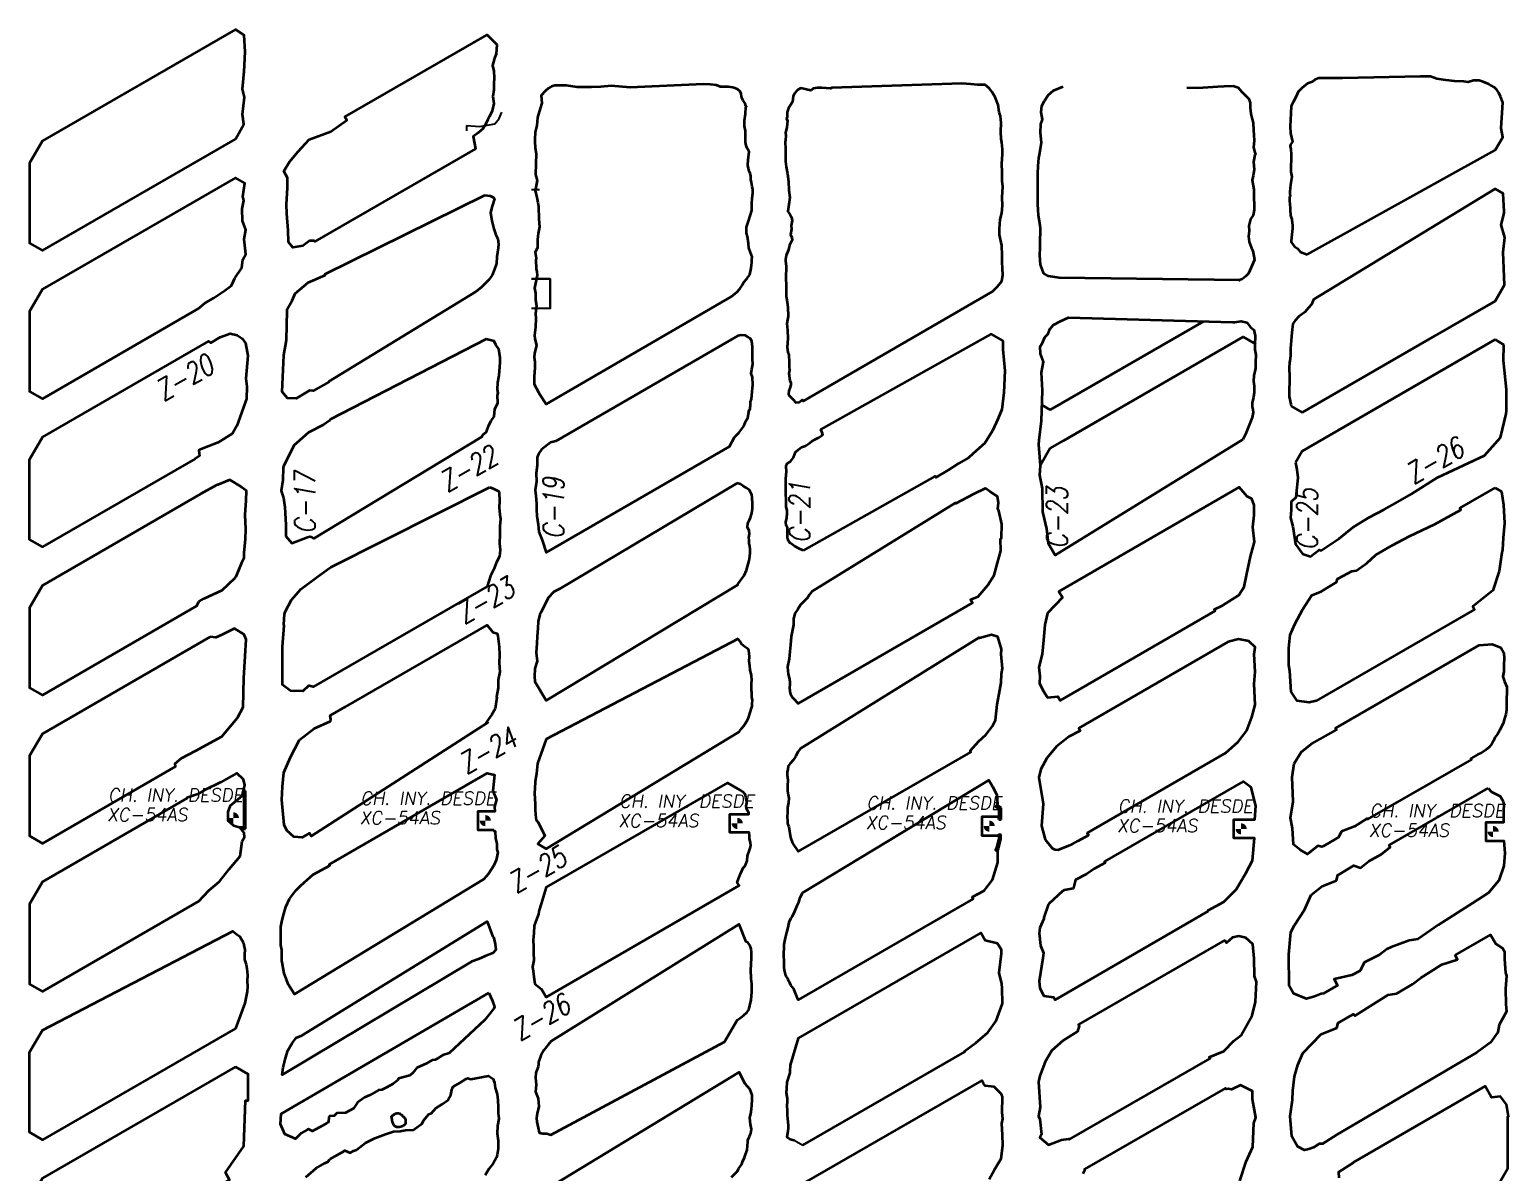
# Model space of a CAD drawing. Header units: millimetres. Extents: x -28 to 1943, y -5245 to 2752.
# Drawn here: x 366.3 to 565.8, y -474.3 to -320.1 of the extents above; entities that cross this region are included whole.
import ezdxf

# ---------------------------------------------------------------- set-up
doc = ezdxf.new("R2010")
doc.units = ezdxf.units.MM
doc.linetypes.add('CONTINUA', pattern=[0])
doc.styles.add('ROMANS', font='romans.shx', dxfattribs={"width": 0.8})

msp = doc.modelspace()

# ---------------------------------------------------------------- hatches: boundary and pattern name
at = {"lineweight": 35}
h = msp.add_hatch(color=256, dxfattribs=at)
h.paths.add_polyline_path([(393.75, -425.74), (393.75, -426.49), (394.5, -426.49, 0.4142136)])
h.paths.add_polyline_path([(393.75, -426.49), (393, -426.49, 0.4142136), (393.75, -427.24)])
h = msp.add_hatch(color=256, dxfattribs=at)
h.paths.add_polyline_path([(427.75, -426.108), (427.75, -426.858), (428.5, -426.858, 0.4142136)])
h.paths.add_polyline_path([(427.75, -426.858), (427, -426.858, 0.4142136), (427.75, -427.608)])
h = msp.add_hatch(color=256, dxfattribs=at)
h.paths.add_polyline_path([(461.75, -426.478), (461.75, -427.228), (462.5, -427.228, 0.4142136)])
h.paths.add_polyline_path([(461.75, -427.228), (461, -427.228, 0.4142136), (461.75, -427.978)])
h = msp.add_hatch(color=256, dxfattribs=at)
h.paths.add_polyline_path([(495.75, -426.848), (495.75, -427.598), (496.5, -427.598, 0.4142136)])
h.paths.add_polyline_path([(495.75, -427.598), (495, -427.598, 0.4142136), (495.75, -428.348)])
h = msp.add_hatch(color=256, dxfattribs=at)
h.paths.add_polyline_path([(529.75, -427.218), (529.75, -427.968), (530.5, -427.968, 0.4142136)])
h.paths.add_polyline_path([(529.75, -427.968), (529, -427.968, 0.4142136), (529.75, -428.718)])
h = msp.add_hatch(color=256, dxfattribs=at)
h.paths.add_polyline_path([(563.75, -427.588), (563.75, -428.338), (564.5, -428.338, 0.4142136)])
h.paths.add_polyline_path([(563.75, -428.338), (563, -428.338, 0.4142136), (563.75, -429.088)])

# ---------------------------------------------------------------- linework, layer by layer
for p, q in [((425.192, -333.04), (425.192, -333.744)), ((435.054, -341.736), (434, -341.736)), ((436.5, -353.743), (434, -353.743)), ((436.5, -357.743), (436.5, -353.743)), ((436.5, -357.743), (434, -357.743))]:
    msp.add_line(p, q)
at = {"color": 3, "linetype": 'CONTINUA', "lineweight": 35}
for p, q in [((564.018, -356.74), (565.284, -354.548)), ((540.558, -370.285), (564.018, -356.74)), ((503.982, -371.402), (524.656, -359.466)), ((531.75, -362.566), (530.018, -361.566)), ((564.018, -361.936), (542.808, -374.182)), ((565.194, -362.615), (564.018, -361.936))]:
    msp.add_line(p, q, dxfattribs=at)
at = {"lineweight": 35}
for p, q in [((565.284, -354.548), (564.018, -356.74)), ((564.018, -356.74), (555.89, -361.433)), ((524.656, -359.466), (503.982, -371.402)), ((530.018, -361.566), (503.982, -376.598)), ((530.018, -361.566), (505.67, -375.624)), ((531.584, -362.47), (530.018, -361.566)), ((537.982, -371.772), (555.89, -361.433)), ((564.018, -361.936), (558.14, -365.33)), ((565.194, -362.615), (564.018, -361.936)), ((558.14, -365.33), (537.982, -376.968)), ((502.886, -370.769), (503.982, -371.402)), ((536.497, -370.915), (537.982, -371.772)), ((503.982, -376.598), (502.664, -378.881)), ((537.982, -376.968), (537.072, -378.545)), ((395.384, -422.849), (395.164, -422.849)), ((395.164, -422.849), (395.164, -427.738)), ((395.384, -427.983), (395.384, -422.849)), ((496.617, -424.981), (496.834, -424.765)), ((496.753, -425.07), (496.97, -424.853)), ((497.367, -425.112), (496.764, -424.719)), ((496.889, -425.159), (497.106, -424.942)), ((497.025, -425.247), (497.242, -425.03)), ((497.05, -426.7), (497.054, -426.341)), ((497.05, -426.7), (497.35, -426.703)), ((497.051, -426.568), (497.355, -426.265)), ((497.054, -426.341), (497.357, -426.038)), ((497.056, -426.114), (497.36, -425.811)), ((497.059, -425.887), (497.362, -425.584)), ((497.061, -425.66), (497.364, -425.357)), ((497.064, -425.433), (497.367, -425.13)), ((497.143, -426.701), (497.352, -426.492)), ((497.35, -426.703), (497.367, -425.112)), ((395.164, -427.738), (394.493, -427.763)), ((394.794, -427.983), (395.384, -427.983)), ((497.029, -429.284), (497.331, -428.982)), ((497.031, -429.058), (497.333, -428.756)), ((497.032, -428.821), (497.033, -428.703)), ((497.032, -428.832), (497.161, -428.704)), ((497.033, -428.703), (497.333, -428.705)), ((497.329, -429.331), (497.333, -428.705)), ((496.609, -430.827), (497.068, -430.368)), ((496.73, -430.482), (497.143, -430.068)), ((496.772, -430.888), (496.979, -430.682)), ((496.805, -430.182), (497.219, -429.768)), ((496.881, -429.882), (497.294, -429.468)), ((496.884, -430.931), (497.008, -430.605)), ((496.957, -429.581), (497.33, -429.208)), ((497.008, -430.605), (497.329, -429.331))]:
    msp.add_line(p, q, dxfattribs=at)
at = {"color": 9}
msp.add_line((469.444, -470.002), (470.61, -470.669), dxfattribs=at)
at = {"lineweight": 35}
for points in [[(394.018, -334.89), (395.184, -332.871), (394.975, -331.538), (395.274, -329.197), (394.994, -328.121), (395.228, -325.735), (395.358, -323.078), (395.208, -320.857), (394.018, -320.086), (367.982, -335.118), (366.25, -338.118), (366.25, -348.922), (367.982, -349.922)], [(538.646, -350.426), (564.018, -336.37), (565.043, -334.595), (564.86, -333.405), (565.084, -329.915), (564.742, -329.138), (564.533, -328.643), (564.268, -328.209), (563.986, -327.94), (563.882, -327.875), (563.484, -327.637), (563.155, -327.435), (562.424, -327.151), (561.856, -326.959), (561.104, -326.946), (560.375, -327.192), (559.783, -327.082), (558.551, -327.036), (557.35, -326.901), (556.16, -326.746), (555.322, -326.435), (554.894, -326.422), (553.967, -326.422), (543.43, -326.633), (542.068, -326.627), (540.238, -326.635), (539.753, -326.813), (539.369, -327.12), (538.688, -327.343), (537.993, -327.934), (537.466, -328.476), (537.164, -329.097), (536.775, -329.864), (536.489, -330.44), (536.452, -331.384), (536.402, -332.252), (536.361, -333.157), (536.4, -334.067), (536.697, -335.25), (536.397, -335.601), (536.373, -335.828), (536.451, -336.239), (536.5, -336.953), (536.489, -337.752), (536.436, -338.401), (536.475, -339.282), (536.597, -339.962), (536.404, -341.02), (536.312, -341.95), (536.336, -342.21), (536.359, -342.556), (536.285, -342.682), (536.286, -343.205), (536.34, -343.646), (536.35, -344.179), (536.382, -344.526), (536.389, -345.078), (536.421, -345.161), (536.49, -345.457), (536.588, -345.687), (536.604, -345.768), (536.691, -346.517), (536.663, -346.539), (536.691, -346.917), (536.617, -347.344), (536.611, -347.753), (536.478, -348.607), (536.502, -348.765), (536.938, -349.358), (537.343, -349.636), (537.699, -350.102)], [(435.017, -369.203), (435.982, -370.662), (460.955, -356.093), (461.676, -355.522), (462.077, -355.058), (462.439, -354.543), (462.626, -354.179), (463.034, -353.707), (463.429, -353.137), (463.626, -352.275), (463.68, -351.871), (463.71, -351.522), (463.723, -351.155), (463.745, -350.762), (463.534, -350.172), (463.311, -349.528), (463.289, -348.945), (463.12, -348.011), (463.011, -347.572), (462.991, -347.319), (463.007, -347.154), (462.991, -346.745), (463.258, -345.925), (463.721, -344.512), (463.72, -344.051), (463.697, -343.583), (463.751, -342.841), (463.831, -342.188), (463.83, -341.668), (463.759, -341.276), (463.671, -340.71), (463.581, -340.334), (463.583, -339.894), (463.509, -339.46), (463.355, -339.2), (463.272, -338.825), (463.197, -338.406), (463.228, -337.638), (463.255, -337.285), (463.331, -336.919), (463.376, -336.61), (463.149, -336.185), (462.95, -335.724), (462.846, -335.264), (462.843, -334.788), (462.846, -334.337), (462.848, -333.752), (462.745, -333.113), (462.713, -332.34), (462.846, -331.473), (462.91, -330.575), (462.991, -330.461), (462.925, -330.378), (462.816, -330.052), (462.53, -329.644), (462.399, -329.403), (462.313, -329.108), (462.275, -328.748), (462.141, -328.45), (461.797, -328.122), (461.166, -327.896), (460.581, -327.807), (459.491, -327.804), (458.945, -327.605), (458.09, -327.519), (457.175, -327.443), (447.316, -327.899), (444.725, -327.658), (443.351, -327.822), (442.08, -327.877), (440.127, -327.873), (438.695, -327.657), (437.897, -327.64), (437.134, -327.624), (436.699, -327.775), (436.278, -327.99), (435.822, -328.421), (435.274, -329.005), (435.378, -330.034), (435.158, -330.76), (434.78, -331.947), (434.686, -333.016), (434.486, -333.911), (434.424, -334.92), (434.427, -335.155), (434.495, -336.092), (434.601, -336.862), (434.578, -338.205), (434.527, -339.648), (434.729, -340.473), (434.473, -341.848), (434.667, -342.519), (434.828, -343.438), (434.923, -343.945), (434.963, -345.678), (435.045, -346.713), (434.898, -347.63), (434.791, -348.421), (434.779, -349.535), (434.487, -350.127), (434.619, -350.93), (434.561, -351.144), (434.601, -352.368), (434.71, -352.774), (434.747, -353.219), (434.399, -355), (434.543, -355.645), (434.536, -356.599), (434.646, -357.351), (434.53, -358.386), (434.549, -359.074), (434.519, -360.266), (434.371, -361.324), (434.416, -361.83), (434.649, -362.66), (434.369, -363.793), (434.366, -364.281), (434.427, -364.928), (434.438, -365.76), (434.363, -366.896), (434.348, -367.945), (434.949, -369.007)], [(493.237, -327.441), (492.042, -327.378), (474.498, -327.939), (474.321, -328.044), (473.163, -327.938), (472.556, -327.968), (471.987, -328.054), (471.673, -328.288), (470.321, -327.996), (469.847, -328.248), (469.465, -328.718), (469.289, -329.088), (469.186, -329.86), (468.892, -330.32), (468.68, -330.683), (468.491, -331.238), (468.495, -331.561), (468.475, -331.885), (468.409, -332.11), (468.529, -332.396), (468.437, -333.252), (468.251, -334.034), (468.296, -334.42), (468.269, -334.979), (468.226, -335.267), (468.261, -336.204), (468.244, -337.88), (468.348, -338.627), (468.528, -339.545), (468.655, -340.57), (468.703, -341.74), (468.839, -342.75), (468.596, -344.642), (468.833, -345), (469.069, -345.417), (469.15, -345.844), (469.026, -346.519), (469.05, -347.032), (468.956, -347.754), (469.106, -348.128), (469.175, -348.466), (468.781, -349.199), (468.647, -349.829), (468.369, -350.586), (468.281, -351.118), (468.271, -351.298), (468.36, -352.081), (468.328, -353.653), (468.346, -354.633), (468.362, -356.037), (468.485, -356.88), (468.589, -357.557), (468.601, -358.779), (468.455, -359.77), (468.532, -360.673), (468.563, -361.785), (468.492, -362.948), (468.584, -363.639), (468.719, -363.989), (468.772, -364.984), (468.768, -365.586), (468.808, -366.043), (468.729, -366.526), (468.736, -366.734), (468.798, -367.207), (468.841, -367.446), (468.995, -367.754), (468.974, -368.051), (468.858, -368.472), (468.696, -368.846), (468.649, -369.295), (468.791, -369.52), (468.882, -369.62), (469.247, -369.966), (469.663, -370.424), (470.101, -370.379), (470.497, -370.066), (470.65, -370.222), (496.176, -355.439), (496.881, -354.781), (497.457, -354.026), (497.608, -353.195), (497.548, -352.352), (497.502, -351.453), (497.507, -350.562), (497.458, -349.246), (497.144, -347.797), (497.152, -346.979), (497.231, -345.736), (497.47, -344.877), (497.546, -343.85), (497.502, -342.75), (497.576, -341.249), (497.5, -340.502), (497.514, -339.331), (497.437, -338.22), (497.541, -336.918), (497.531, -336.225), (497.445, -335.31), (497.358, -334.816), (497.326, -333.874), (497.372, -332.685), (497.257, -331.772), (497.112, -331.219), (496.955, -330.232), (496.553, -329.225), (496.166, -328.526), (495.8, -328.026), (495.206, -327.541), (494.185, -327.531)], [(389.057, -357.754), (389.898, -357.01), (391.094, -356.303), (392.616, -355.296), (393.51, -354.614), (393.964, -353.641), (394.889, -352.234), (395.038, -351.11), (395.424, -350.406), (395.207, -348.353), (395.439, -347.111), (395.004, -345.887), (394.917, -344.288), (395.176, -343.173), (395.038, -342.62), (395.291, -340.821), (394.018, -340.086), (367.982, -355.118), (366.25, -358.118), (366.25, -368.922), (367.982, -369.922)], [(427.697, -342.448), (428.428, -342.515), (428.847, -342.737), (428.969, -342.949), (428.657, -343.923), (428.456, -344.756), (428.653, -345.89), (428.899, -346.964), (429.188, -347.788), (429.448, -348.317), (429.525, -348.986), (429.504, -349.583), (429.293, -350.761), (429.248, -351.675), (429.008, -352.426), (428.657, -353.251), (428.248, -353.847), (427.233, -354.876), (426.514, -355.449), (406.651, -367.596), (406.671, -367.632), (404.502, -368.859), (404.069, -368.814), (404.043, -368.797), (402.228, -369.872), (401.073, -369.838), (400.345, -368.998), (400.545, -364.018), (400.904, -362.004), (401.01, -357.992), (401.026, -357.818), (401.691, -356.644), (402.111, -355.719), (403.854, -354.213), (406.161, -353.247), (406.087, -353.118)], [(388.615, -378.009), (367.982, -389.922), (366.25, -388.922), (366.25, -378.118), (367.982, -375.118), (390.442, -362.15), (390.731, -362.353), (391.984, -361.619), (393.328, -361.124), (394.251, -361.338), (394.959, -361.792), (395.382, -362.411), (395.598, -363.621), (395.724, -364.077), (395.434, -367.175), (395.582, -368.245), (395.517, -369.905), (394.211, -373.578), (393.654, -374.598), (391.703, -375.806), (389.174, -376.829), (389.1, -376.901), (389.171, -377.622)], [(470.64, -390.387), (470.64, -390.387), (470.041, -390.113), (469.489, -389.789), (468.941, -389.417), (468.853, -389.35), (468.63, -389.017), (468.526, -388.639), (468.535, -387.817), (468.538, -387.357), (468.368, -387.01), (468.328, -386.586), (468.419, -385.98), (468.505, -385.42), (468.466, -385.011), (468.368, -384.481), (468.344, -383.608), (468.288, -382.704), (468.307, -381.519), (468.313, -380.744), (468.417, -379.727), (468.335, -379.102), (468.358, -379.029), (468.507, -378.659), (468.942, -378.395), (469.34, -377.823), (469.619, -377.104), (470.026, -376.757), (470.438, -376.463), (470.946, -376.255), (471.352, -375.987), (471.751, -375.678), (472.311, -375.38), (472.772, -375.149), (473.157, -374.869), (473.305, -374.752), (473.236, -374.626), (473.024, -374.085), (496.018, -361.196), (497.602, -362.111), (497.567, -363.276), (497.86, -366.154), (497.728, -369.083), (497.441, -371.359), (496.893, -372.676), (496.211, -374.238), (495.147, -375.923), (493.592, -377.283), (492.949, -377.872), (491.594, -378.674), (490.2, -379.535), (488.543, -380.555), (488.44, -380.375)], [(427.849, -361.892), (406.799, -372.699), (406.676, -372.876), (405.929, -373.435), (403.895, -374.45), (401.922, -376.211), (400.51, -379.06), (400.45, -379.195), (400.43, -380.913), (400.22, -382.348), (400.504, -383.286), (400.68, -384.567), (400.834, -386.924), (400.827, -388.451), (401.631, -389.424), (403.738, -388.59), (404.089, -388.517), (404.216, -388.536), (404.594, -388.793), (427.273, -375.047), (427.435, -374.789), (427.915, -374.397), (428.231, -373.484), (428.555, -372.906), (428.959, -372.324), (429.03, -371.323), (429.449, -370.454), (429.398, -369.443), (429.47, -369.149), (429.399, -368.673), (429.421, -367.722), (429.619, -366.777), (429.769, -365.025), (429.764, -364.392), (429.596, -363.201), (429.159, -362.644), (428.955, -362.12)], [(435.431, -389.018), (435.982, -390.662), (460.691, -376.366), (461.362, -375.102), (461.966, -374.527), (462.618, -373.593), (462.893, -372.946), (463.175, -372.475), (463.348, -371.454), (463.479, -371.309), (463.508, -371.086), (463.552, -370.838), (463.541, -370.351), (463.657, -369.954), (463.738, -369.497), (463.802, -368.493), (463.849, -368.09), (463.854, -367.701), (463.816, -367.334), (463.81, -367.007), (463.639, -366.503), (463.736, -365.903), (463.87, -365.247), (463.79, -364.56), (463.824, -363.726), (463.801, -362.847), (463.723, -362.183), (463.531, -361.801), (463.221, -361.597), (462.863, -361.366), (462.296, -361.351), (461.842, -361.423), (437.26, -375.632), (437.26, -375.632), (436.561, -375.825), (435.717, -376.431), (435.334, -376.786), (434.946, -377.366), (434.741, -377.86), (434.726, -378.933), (434.629, -379.974), (434.649, -381.105), (434.5, -382.271), (434.564, -383.029), (434.659, -384.04), (434.678, -384.918), (434.699, -385.717), (434.882, -386.87), (434.968, -387.862)], [(389.074, -397.28), (389.802, -396.891), (392.224, -395.765), (393.959, -394.118), (394.116, -393.895), (394.939, -391.914), (395.195, -391.383), (395.215, -390.667), (395.392, -388.904), (395.454, -387.46), (395.333, -385.588), (395.485, -383.646), (395.533, -382.347), (394.902, -381.872), (394.738, -381.746), (393.281, -380.873), (391.66, -381.546), (391.626, -381.554), (391.496, -381.565), (389.344, -382.757), (367.982, -395.118), (366.25, -398.118), (366.25, -408.922), (367.982, -409.922), (388.83, -397.885)], [(428.362, -381.848), (428.909, -382.077), (429.538, -382.4), (429.614, -382.543), (429.673, -383.759), (429.63, -384.575), (429.719, -385.523), (429.816, -386.119), (429.717, -387.132), (429.725, -388.185), (429.659, -389.433), (429.743, -390.309), (429.645, -391.194), (429.278, -391.953), (428.901, -392.893), (428.442, -393.812), (428.018, -395.26), (404.506, -408.802), (403.968, -408.661), (403.871, -408.659), (403.121, -409.361), (401.455, -409.349), (400.368, -408.521), (400.373, -406.527), (400.381, -403.391), (400.597, -400.53), (400.564, -400.366), (400.663, -398.981), (400.734, -398.667), (401.59, -397.065), (402.86, -395.622), (405.158, -393.886), (406.75, -392.754), (406.914, -392.661)], [(461.736, -381.329), (437.713, -395.615), (437.713, -395.615), (436.993, -395.995), (436.223, -396.793), (435.278, -398.726), (435.113, -399.053), (434.904, -399.962), (434.837, -400.887), (434.77, -401.995), (434.694, -402.897), (434.614, -404.194), (434.75, -405.313), (434.452, -406.32), (434.395, -407.421), (434.414, -408.076), (435.982, -410.662), (461.816, -395.046), (461.845, -394.923), (462.191, -394.463), (462.669, -393.764), (462.988, -393.039), (463.343, -391.733), (463.464, -391.187), (463.474, -390.696), (463.486, -390.231), (463.434, -389.83), (463.37, -389.432), (463.335, -388.999), (463.292, -388.635), (463.403, -388.13), (463.335, -387.739), (463.144, -387.228), (463.174, -386.688), (463.386, -386.237), (463.518, -385.949), (463.718, -385.368), (463.789, -384.732), (463.821, -384.101), (463.761, -383.25), (463.717, -382.902), (463.404, -382.269), (462.951, -381.938), (462.484, -381.655), (462.181, -381.441)], [(469.39, -410.396), (469.982, -411.032), (493.48, -397.465), (493.229, -397.03), (494.247, -396.584), (495.581, -395.055), (496.425, -393.707), (496.859, -392.081), (497.322, -390.429), (497.28, -388.815), (497.42, -388.711), (497.439, -386.853), (497.067, -385.038), (496.934, -384.778), (496.993, -383.946), (496.852, -383.105), (495.818, -382.434), (495.331, -382.085), (495.191, -382.025), (493.635, -382.787), (491.23, -384.032), (491.199, -383.978), (471.814, -395.939), (471.518, -396.325), (471.221, -396.764), (470.651, -397.37), (470.289, -397.721), (469.93, -398.31), (469.536, -398.897), (469.389, -399.485), (469.34, -399.584), (469.324, -400.418), (469.018, -401.986), (468.937, -403.145), (468.857, -404.039), (468.758, -405.009), (468.538, -406.087), (468.588, -406.615), (468.626, -407.049), (468.692, -407.465), (468.789, -407.779), (468.807, -407.895), (468.828, -408.099), (468.833, -408.406), (468.788, -408.977), (468.868, -409.641), (469.041, -410.005), (469.243, -410.272)], [(530.583, -383.085), (529.493, -381.869), (505.166, -395.915), (505.643, -396.741), (503.635, -398.837), (503.24, -400.43), (503.089, -402.499), (502.881, -404.406), (502.464, -406.156), (502.604, -407.351), (502.525, -408.362), (503.076, -409.4), (503.605, -410.23), (505.024, -410.109), (505.323, -410.628), (526.224, -398.56), (526.117, -398.374), (527.223, -397.826), (529.454, -396.431), (530.144, -395.311), (530.527, -393.527), (530.996, -391.2), (531.553, -389.212), (531.344, -387.257), (531.503, -385.616), (531.508, -384.292), (531.199, -383.401)], [(564.018, -381.936), (564.894, -382.442), (565.14, -384.244), (565.266, -386.724), (565.097, -388.682), (565.005, -390.304), (564.927, -390.672), (564.55, -393.195), (563.727, -395.803), (561.02, -397.964), (561.239, -398.344), (539.893, -410.666), (538.928, -410.893), (537.3, -410.68), (536.512, -409.468), (536.335, -406.631), (536.19, -405.853), (536.173, -403.598), (536.356, -401.772), (536.975, -400.318), (538.07, -398.293), (539.27, -396.418), (540.552, -395.916), (542.599, -394.688), (542.751, -394.232), (542.927, -394.152), (544.668, -393.173), (545.299, -393.104), (546.709, -392.116), (547.944, -390.984), (550.183, -389.695), (552.475, -388.442), (555.873, -386.822), (559.414, -384.919), (559.274, -384.676)], [(390.614, -402.051), (367.982, -415.118), (366.25, -418.118), (366.25, -428.922), (367.982, -429.922), (385.95, -419.548), (385.881, -419.16), (386.765, -418.404), (388.625, -417.451), (392.214, -415.479), (394.3, -412.969), (395.056, -411.519), (395.145, -407.639), (395.358, -404.678), (395.474, -402.408), (395.275, -401.878), (395.217, -401.722), (393.926, -400.919), (392.094, -401.813), (391.393, -402.152)], [(428.779, -401.423), (429.344, -401.615), (429.425, -401.953), (429.613, -403.38), (429.645, -404.467), (429.615, -405.535), (429.719, -406.782), (429.491, -407.86), (429.491, -408.914), (429.246, -410.138), (429.302, -410.245), (429.071, -411.757), (428.611, -412.549), (428.193, -413.178), (427.876, -413.627), (428.113, -413.627), (428.113, -413.627), (404.267, -428.972), (404.031, -428.562), (403.039, -429.124), (401.927, -429.053), (400.959, -428.192), (400.614, -427.401), (400.307, -424.045), (400.36, -422.243), (400.565, -420.351), (401.446, -418.306), (402.696, -415.944), (404.635, -414.442), (406.874, -413.448), (406.887, -413.144), (406.801, -412.666), (408.86, -411.481), (408.875, -411.508), (428.018, -400.456)], [(461.858, -402.303), (435.982, -415.858), (434.788, -419.161), (434.788, -419.161), (434.637, -420.499), (434.498, -421.613), (434.434, -422.506), (434.409, -423.132), (434.414, -423.913), (434.462, -424.61), (434.48, -425.369), (434.527, -426.083), (434.63, -426.796), (434.827, -427.036), (435.325, -427.954), (435.766, -428.896), (434.835, -429.993), (435.982, -430.662), (462.027, -414.877), (462.315, -414.399), (462.62, -414.079), (462.877, -413.715), (463.079, -413.333), (463.247, -412.979), (463.473, -412.252), (463.715, -411.538), (463.74, -411.39), (463.772, -411.067), (463.785, -410.599), (463.735, -410.206), (463.739, -409.529), (463.664, -409.295), (463.651, -408.844), (463.667, -408.309), (463.698, -407.884), (463.658, -407.265), (463.495, -406.522), (463.442, -405.947), (463.374, -405.347), (463.397, -404.731), (463.35, -404.244), (463.301, -403.894), (463.183, -403.656), (462.753, -403.377), (462.336, -403.036), (462.084, -402.617)], [(469.223, -429.883), (469.982, -431.032), (493.259, -417.593), (493.17, -417.439), (494.354, -416.136), (495.283, -415.287), (496.176, -414.084), (496.594, -413.276), (496.837, -411.181), (497.109, -409.721), (497.365, -408.244), (497.411, -407.029), (497.543, -406.308), (497.386, -404.4), (497.429, -403.703), (496.933, -402.05), (496.051, -401.761), (494.454, -402.206), (494.408, -402.126), (470.301, -417.133), (469.943, -417.584), (469.634, -418.134), (469.28, -418.707), (468.884, -419.137), (468.642, -419.519), (468.553, -419.894), (468.503, -420.317), (468.474, -420.697), (468.556, -421.358), (468.549, -422.172), (468.544, -422.815), (468.617, -423.351), (468.706, -423.804), (468.668, -424.43), (468.534, -425.101), (468.542, -425.713), (468.48, -426.354), (468.512, -426.883), (468.551, -427.241), (468.711, -427.689), (468.939, -429.121)], [(527.675, -417.723), (529.345, -416.208), (530.539, -414.688), (531.197, -412.897), (531.627, -411.205), (531.516, -408.388), (531.645, -406.751), (531.487, -404.383), (531.636, -403.463), (530.79, -402.633), (529.398, -402.351), (527.997, -402.733), (507.826, -414.379), (508.038, -414.746), (506.521, -415.494), (504.833, -416.851), (503.539, -418.413), (502.735, -419.918), (502.467, -421.029), (503.049, -424.547), (503, -425.234), (502.806, -427.564), (503.307, -429.404), (504.259, -430.566), (504.619, -430.732), (505.044, -430.807), (506.482, -430.233), (506.944, -430.049), (507.738, -429.591), (509.169, -428.802), (508.998, -428.506)], [(561.688, -417.93), (560.75, -418.48), (560.814, -418.59), (546.81, -426.675), (546.735, -426.546), (545.067, -427.669), (543.312, -428.341), (542.823, -429.195), (542.633, -429.264), (540.853, -430.287), (540.659, -430.387), (540.112, -430.26), (538.686, -431.379), (537.694, -430.805), (536.832, -430.068), (536.69, -427.887), (536.411, -426.486), (536.786, -424.267), (536.651, -420.969), (536.895, -419.125), (537.829, -417.622), (539.236, -416.481), (542.605, -414.586), (542.481, -414.371), (561.876, -403.173), (563.633, -403.024), (564.194, -403.252), (564.804, -403.502), (565.208, -404.199), (565.258, -404.985), (565.194, -405.802), (565.179, -406.711), (565.065, -407.397), (565.271, -408.077), (565.584, -408.804), (565.618, -409.051), (565.552, -410.912), (565.561, -411.894), (565.487, -412.552), (565.275, -413.072), (565.116, -413.739), (564.852, -414.235), (564.647, -414.664), (564.338, -415.196), (563.986, -415.62), (563.806, -416.085), (563.581, -416.502), (563.241, -416.923), (562.734, -417.337), (562.138, -417.752)], [(428.897, -428.108), (428.896, -428.235), (429.081, -428.298), (429.144, -429.279), (429.288, -429.936), (429.313, -430.74), (429.446, -431.168), (429.446, -431.168), (429.211, -432.211), (428.892, -432.907), (428.165, -434.036), (427.547, -434.742), (401.982, -450.292), (401.126, -448.932), (400.879, -448.146), (400.603, -447.5), (400.49, -446.738), (400.315, -445.968), (400.294, -445.843), (400.283, -445.289), (400.3, -444.74), (400.301, -444.281), (400.136, -443.66), (400.136, -443.6), (400.174, -442.807), (400.167, -442.616), (400.159, -441.184), (400.318, -440.295), (400.569, -439.455), (400.838, -438.507), (401.339, -437.432), (401.717, -436.874), (402.21, -436.237), (402.752, -435.681), (403.302, -435.211), (404.517, -434.125), (406.783, -432.906), (406.7, -432.764), (428.018, -420.456), (429.007, -420.675), (428.872, -421.98), (428.746, -422.841), (429.255, -424.013), (428.97, -424.981), (429.052, -425.608), (426.75, -425.608), (426.75, -428.108)], [(435.305, -438.082), (435.002, -438.952), (434.952, -439.134), (434.924, -439.459), (434.563, -440.428), (434.341, -441.07), (434.285, -442.023), (434.212, -442.944), (434.24, -443.903), (434.258, -444.745), (434.293, -445.685), (434.136, -446.566), (434.198, -447.165), (434.316, -447.943), (434.43, -448.872), (434.659, -449.085), (435.346, -449.601), (435.982, -450.662), (462.018, -435.63), (461.716, -435.198), (461.925, -434.71), (462.185, -434.035), (462.54, -433.23), (462.829, -432.937), (463.084, -432.289), (463.133, -431.585), (463.385, -430.827), (463.51, -430.579), (463.561, -430.201), (463.539, -429.862), (463.419, -429.265), (463.407, -429.087), (463.394, -428.833), (463.355, -428.478), (460.75, -428.478), (460.75, -425.978), (463.311, -425.978), (463.314, -425.782), (463.039, -425.375), (462.962, -424.907), (463.034, -424.515), (463.054, -424.216), (462.956, -423.928), (462.912, -423.714), (462.868, -423.417), (462.742, -423.213), (462.528, -422.99), (462.151, -422.724), (460.446, -421.734), (435.982, -435.858)], [(469.361, -449.465), (469.221, -449.371), (468.991, -449.064), (468.826, -448.742), (468.707, -448.528), (468.61, -448.303), (468.51, -448.112), (468.392, -447.927), (468.293, -447.738), (468.198, -447.41), (468.126, -447.039), (468.073, -446.612), (468.068, -446.148), (468.062, -445.689), (468.056, -445.261), (468.045, -444.665), (468.077, -444.168), (468.102, -443.593), (468.26, -442.679), (468.457, -441.937), (468.612, -441.288), (468.733, -440.597), (468.763, -440.534), (469.004, -440.038), (469.216, -439.763), (469.514, -439.07), (469.822, -438.331), (470.042, -437.879), (470.252, -437.224), (470.503, -436.739), (470.547, -436.598), (495.693, -421.384), (496.198, -422.259), (496.789, -423.376), (496.87, -424.646), (496.764, -424.719), (496.6, -424.97), (497.065, -425.273), (497.054, -426.341), (494.75, -426.348), (494.75, -428.848), (497.032, -428.848), (497.029, -429.293), (496.721, -430.515), (496.604, -430.824), (496.884, -430.931), (496.872, -432.491), (496.134, -434.852), (495, -436.388), (493.443, -437.185), (493.574, -437.411), (469.982, -451.032)], [(525.303, -439.092), (525.239, -438.98), (527.434, -437.807), (529.063, -436.158), (530.387, -433.951), (531.284, -432.258), (531.556, -429.201), (528.75, -429.218), (528.75, -426.718), (531.593, -426.706), (531.739, -424.846), (531.097, -422.375), (530.018, -421.566), (511.3, -432.373), (511.394, -432.537), (509.926, -433.341), (508.877, -434.09), (507.407, -434.834), (507.173, -435.752), (507.141, -435.996), (505.86, -436.26), (505.639, -436.368), (503.817, -438.095), (503.728, -438.23), (503.102, -439.949), (503.104, -440.088), (502.572, -441.318), (502.489, -442.047), (502.657, -443.72), (503.097, -444.721), (502.99, -445.421), (502.489, -448.525), (502.582, -449.457), (503.144, -450.518), (504.428, -450.663), (504.636, -451.024)], [(563.097, -422.468), (563.551, -422.99), (564.715, -423.551), (565.096, -424.241), (565.213, -424.842), (565.154, -425.34), (565.174, -427.088), (562.75, -427.088), (562.75, -429.588), (565.18, -429.588), (565.328, -431.249), (565.187, -432.977), (564.537, -434.917), (563.147, -436.585), (560.976, -437.993), (556.385, -440.9), (553.593, -442.866), (552.434, -443.047), (549.98, -443.933), (549.415, -444.204), (548.414, -444.958), (546.332, -445.996), (545.797, -447.115), (544.685, -447.708), (542.281, -448.241), (542.771, -449.101), (542.567, -449.217), (540.845, -450.207), (540.538, -450.234), (539.641, -450.59), (538.559, -450.902), (536.831, -450.194), (536.227, -449.167), (536.192, -444.918), (536.436, -441.93), (536.964, -440.954), (538.282, -438.91), (539.204, -436.883), (540.684, -435.694), (542.637, -434.949), (542.804, -434.178), (543.002, -434.069), (544.719, -433.057), (544.935, -432.914), (545.84, -433.245), (546.96, -432.333), (548.696, -431.393), (549.875, -430.433), (549.732, -430.185)], [(428.782, -442.533), (428.899, -442.685), (429.078, -443.549), (429.168, -444.303), (428.762, -444.729), (427.827, -445.088), (426.83, -445.557), (425.954, -445.878), (400.316, -461.181), (400.482, -460.194), (400.777, -458.935), (401.122, -457.889), (401.684, -456.882), (402.221, -456.156), (402.98, -455.874), (428.018, -440.456)], [(436.619, -456.624), (436.196, -457.146), (435.667, -457.815), (435.235, -458.559), (434.947, -459.465), (434.937, -459.751), (434.882, -460.087), (434.614, -460.761), (434.585, -460.926), (434.53, -461.562), (434.601, -462.481), (434.536, -463.468), (434.887, -464.356), (434.956, -465.453), (434.735, -466.369), (434.644, -467.019), (434.697, -467.491), (434.885, -468.34), (435.011, -468.968), (435.079, -468.995), (435.53, -469.097), (436.065, -469.102), (436.603, -469.256), (460.024, -456.699), (461.749, -453.795), (462.236, -453.411), (462.629, -453.109), (463.044, -452.73), (463.324, -452.376), (463.615, -451.02), (463.695, -450.008), (463.726, -449.227), (463.726, -449.227), (463.733, -448.898), (463.647, -448.148), (463.617, -447.755), (463.581, -447.342), (463.569, -446.842), (463.632, -446.436), (463.623, -446.007), (463.662, -445.585), (463.693, -445.113), (463.693, -444.601), (463.62, -444.159), (463.583, -444.023), (463.465, -443.678), (463.163, -443.302), (462.954, -443.232), (462.018, -440.826)], [(367.982, -455.118), (393.685, -441.775), (394.134, -442.149), (394.621, -442.505), (395.107, -443.358), (395.153, -443.668), (395.298, -444.302), (395.259, -444.878), (395.255, -445.595), (395.46, -446.252), (395.561, -446.798), (395.636, -447.706), (395.603, -448.478), (395.656, -449.265), (395.617, -449.925), (395.411, -450.836), (395.291, -451.49), (394.018, -454.89), (367.982, -469.922), (366.25, -468.922), (366.25, -458.118), (367.982, -455.118)], [(527.558, -442.987), (507.822, -454.381), (507.912, -454.538), (507.665, -455.307), (505.735, -456.517), (504.188, -457.892), (503.282, -459.412), (502.591, -461.307), (502.407, -462.132), (502.615, -465.54), (502.408, -466.732), (502.572, -467.158), (502.792, -469.213), (502.579, -469.602), (503.731, -470.632), (505.505, -469.923), (506.484, -469.786), (506.558, -469.915), (525.55, -458.95), (525.446, -458.769), (527.408, -457.962), (528.765, -456.586), (529.734, -455.797), (531.215, -453.142), (531.7, -451.327), (531.81, -448.603), (531.569, -447.863), (531.485, -445.462), (531.332, -443.535), (530.392, -442.678), (529.452, -442.433), (528.595, -442.639), (527.779, -443.37)], [(428.209, -450.113), (428.68, -451.065), (428.973, -451.971), (428.897, -452.212), (428.247, -453.064), (427.692, -453.746), (422.887, -458.222), (422.002, -458.512), (421.149, -459.032), (420.972, -459.143), (420.565, -459.182), (419.798, -459.649), (418.493, -460.241), (417.962, -460.876), (417.554, -461.24), (416.033, -461.67), (415.885, -461.94), (415.324, -462.394), (414.414, -462.885), (413.795, -463.168), (413.348, -463.245), (412.172, -463.891), (411.436, -464.218), (410.496, -464.909), (409.953, -465.693), (408.887, -466.316), (407.696, -466.323), (407.357, -466.688), (406.741, -466.733), (406.613, -466.889), (406.57, -467.533), (406.497, -467.597), (406.351, -467.68), (405.502, -468.165), (404.659, -468.652), (404.42, -468.759), (403.909, -468.514), (403.724, -468.586), (402.907, -469.037), (402.146, -469.81), (400.685, -469.168), (400.13, -467.809), (400.193, -466.448)], [(394.018, -460.086), (367.982, -475.118), (366.25, -478.118), (366.25, -488.922), (367.982, -489.922), (393.237, -475.341), (392.674, -474.366), (395.166, -470.777), (395.395, -464.609), (395.75, -464.609), (395.75, -461.086)]]:
    msp.add_lwpolyline(points, close=True, dxfattribs=at)
for points in [[(429.327, -322.084), (429.228, -323.388), (428.992, -323.928), (428.728, -324.918), (428.913, -325.7), (428.936, -326.621), (428.888, -327.365), (428.909, -328.22), (428.776, -329.102), (428.905, -330.043), (428.685, -331.062), (428.334, -331.804), (428.111, -332.217), (427.739, -333), (427.396, -333.488), (426.799, -334.012), (426.127, -334.513), (426.417, -336.184), (404.725, -348.708), (404.666, -348.607), (404.006, -348.587), (403.143, -349.265), (401.755, -349.51), (401.21, -348.767), (401.149, -347.187), (400.983, -344.914), (400.904, -343.68), (401.061, -341.467), (401.034, -340.116), (400.539, -339.206), (401.338, -337.924), (402.49, -336.535), (403.986, -334.937), (406.907, -333.826), (409.046, -332.3), (408.805, -331.883), (428.018, -320.79), (429.327, -322.084)], [(522.431, -327.919), (523.899, -327.942), (526.623, -327.785), (527.449, -327.725), (528.663, -327.666), (529.369, -327.898), (529.817, -328.439), (530.773, -329.425), (530.953, -329.97), (530.989, -330.662), (531.077, -331.473), (531.222, -332.163), (531.366, -332.665), (531.41, -333.7), (531.466, -334.276), (531.513, -335.113), (531.395, -335.965), (531.541, -336.529), (531.664, -336.896), (531.613, -336.981), (531.405, -337.942), (531.513, -338.965), (531.378, -339.817), (531.244, -340.401), (531.447, -341.676), (531.456, -342.371), (531.46, -342.994), (531.511, -343.546), (531.527, -344.398), (531.375, -345.145), (531.003, -345.683), (530.808, -346.566), (530.827, -347.248), (530.759, -348.007), (530.837, -348.735), (531.138, -349.568), (531.337, -349.967), (531.552, -351.168), (531.393, -351.563), (531.083, -352.213), (530.742, -353.009), (530.354, -353.421), (529.88, -353.759), (529.495, -353.914), (529.56, -353.93), (505.178, -353.59), (503.739, -353.348), (503.12, -352.998), (502.927, -352.537), (502.654, -351.809), (502.571, -350.576), (502.624, -349.507), (502.646, -348.391), (502.683, -347.522), (502.689, -346.881), (502.552, -345.962), (502.416, -345.197), (502.376, -344.389), (502.309, -343.679), (502.33, -339.524), (502.353, -338.535), (502.433, -337.386), (502.517, -336.974), (502.65, -336.121), (502.799, -335.32), (502.683, -334.04), (502.734, -332.864), (502.951, -332.203), (502.783, -331.252), (502.871, -330.358), (503.204, -329.684), (503.705, -328.961), (504.445, -328.304), (505.72, -327.776)], [(565.284, -354.548), (565.13, -350.151), (565.331, -348.172), (564.822, -346.427), (565.247, -344.878), (565.236, -344.64), (565.112, -342.198), (564.018, -341.566), (539.499, -356.531), (539.24, -357.201), (538.849, -357.634), (538.323, -358.225), (537.533, -358.791), (537.033, -359.357), (536.703, -359.806), (536.601, -360.974), (536.506, -362.056), (536.401, -363.128), (536.414, -364.099), (536.321, -364.844), (536.284, -364.99), (536.24, -365.787), (536.239, -366.019), (536.274, -366.667), (536.279, -367.58), (536.244, -368.717), (536.226, -369.632), (536.476, -370.634), (536.497, -370.915)], [(529.97, -375.404), (504.63, -391.028), (503.751, -389.505), (503.671, -388.599), (503.539, -387.464), (503.03, -385.346), (503.003, -385.159), (502.945, -382.038), (502.604, -380.217), (502.668, -378.936), (502.463, -376.094), (502.499, -375.494), (502.81, -372.881), (502.958, -368.788), (502.785, -366.375), (503.064, -364.941), (502.671, -363.843), (502.633, -362.853), (502.928, -362.356), (503.276, -361.611), (503.711, -361.153), (503.932, -360.507), (504.437, -359.935), (505.37, -359.456), (506.431, -358.948), (528.56, -359.577), (528.897, -359.568), (529.773, -359.465), (530.497, -359.613), (531.005, -360.254), (531.455, -360.618), (531.624, -361.403), (531.577, -362.64), (531.614, -363.332), (531.712, -363.992), (531.69, -365.003), (531.672, -365.767), (531.588, -366.234), (531.451, -366.79), (531.437, -367.553), (531.518, -368.153), (531.51, -369.067), (531.422, -369.7), (531.242, -370.483), (531.236, -370.995), (531.315, -371.346), (531.379, -371.752), (531.258, -372.439), (530.317, -374.685), (529.97, -375.404)], [(537.072, -378.545), (537.265, -379.482), (537.38, -380.595), (537.193, -382.762), (537.14, -383.232), (536.516, -383.837), (536.479, -384.909), (536.388, -385.999), (536.729, -387.166), (537.087, -389.553), (538.043, -390.86), (539.106, -391.219), (540.269, -390.325), (540.536, -390.411), (542.955, -388.773), (544.886, -387.233), (547.089, -385.882), (549.053, -384.881), (550.89, -383.834), (552.713, -382.808), (556.256, -380.529), (562.583, -377.569), (564.749, -375.136), (565.498, -371.931), (565.539, -371.556), (565.556, -368.685), (565.151, -364.738), (565.194, -362.615)], [(367.982, -449.922), (389.077, -437.743), (390.448, -436.277), (391.895, -435.081), (393.201, -433.427), (394.676, -431.651), (394.951, -429.627), (395.248, -429.066), (395.229, -428.518), (394.65, -427.806), (394.65, -427.806), (393.812, -427.574), (393.054, -426.904), (393.065, -425.668), (393.361, -424.823), (394.955, -423.505), (395.3, -422.069), (395.137, -421.31), (394.223, -420.43), (392.06, -421.657), (389.853, -422.739), (388.938, -423.287), (387.479, -423.784), (387.512, -423.842), (367.982, -435.118), (366.25, -438.118), (366.25, -448.922), (367.982, -449.922), (367.982, -449.922)], [(470.61, -470.669), (492.463, -458.053), (492.419, -457.977), (493.968, -456.834), (495.569, -455.439), (496.712, -453.869), (497.54, -451.524), (497.517, -449.482), (497.471, -448.882), (497.079, -447.395), (497.408, -444.811), (497.399, -444.29), (496.869, -443.459), (495.214, -443.05), (494.612, -442.008), (469.982, -456.228), (468.904, -459.849), (468.838, -460.661), (468.833, -460.914), (468.427, -462.139), (468.401, -463.022), (468.366, -463.575), (468.476, -464.366), (468.498, -464.75), (468.453, -465.364), (468.506, -465.973), (468.475, -466.614), (468.529, -467.067), (468.592, -467.547), (468.612, -467.955), (468.602, -468.368), (468.595, -468.775), (468.462, -469.541), (468.869, -469.838), (469.444, -470.002)], [(558.652, -445.034), (563.412, -442.287), (564.101, -443.48), (565.011, -444.071), (565.274, -444.519), (565.305, -445.576), (565.417, -447.408), (565.545, -447.808), (565.436, -449.565), (565.464, -451.62), (565.558, -452.6), (564.591, -454.435), (564.4, -455.403), (563.406, -456.814), (561.547, -458.173), (542.699, -469.204), (540.74, -470.464), (540.278, -470.472), (539.519, -470.988), (538.868, -471.216), (538.311, -471.336), (537.375, -470.819), (536.611, -469.49), (536.386, -466.765), (536.684, -464.537), (536.704, -463.324), (536.952, -461.374), (537.388, -459.819), (538.07, -458.223), (540.536, -455.664), (542.664, -454.805), (542.824, -454.169), (543.032, -454.061), (544.752, -453.064), (544.919, -452.965), (545.093, -453.193), (547.179, -451.88), (549.577, -450.389), (550.771, -450.203), (552.865, -448.93), (554, -448.094), (555.19, -447.29), (556.811, -446.256), (558.965, -445.578), (558.652, -445.035)], [(460.961, -474.959), (461.786, -474.189), (461.939, -473.866), (462.346, -473.215), (462.463, -472.93), (462.746, -472.307), (463.076, -471.298), (463.158, -470.209), (463.174, -469.997), (463.302, -469.649), (463.399, -469.47), (463.564, -469.041), (463.656, -468.479), (463.558, -467.804), (463.488, -467.425), (463.459, -466.929), (463.581, -466.417), (463.687, -465.765), (463.736, -465.324), (463.78, -464.519), (463.762, -463.996), (463.762, -463.905), (463.495, -463.145), (463.145, -462.761), (462.827, -462.361), (462.018, -460.826), (437.133, -475.94)], [(403.532, -474.994), (404.915, -473.76), (406.097, -473.087), (406.579, -472.882), (406.658, -472.617), (406.851, -472.508), (407.712, -472.006), (408.631, -471.499), (408.691, -471.432), (408.793, -471.379), (409.526, -471.683), (409.941, -471.401), (410.389, -471.285), (411.564, -470.324), (412.826, -469.719), (414.297, -469.167), (415.382, -468.799), (416.28, -468.776), (416.958, -468.655), (418.063, -468.594), (419.235, -467.742), (419.43, -467.307), (420.144, -466.459), (420.496, -466.336), (421.077, -465.685), (421.917, -465.114), (422.712, -464.573), (423.083, -463.862), (423.253, -463.207), (423.31, -462.984), (423.305, -462.879), (423.463, -462.746), (424.315, -462.238), (425.145, -461.703), (425.375, -461.6), (425.814, -461.728), (428.17, -461.308), (428.861, -461.743), (428.851, -461.873), (428.977, -462.196), (429.096, -462.921), (429.344, -463.768), (429.448, -464.577), (429.467, -465.536), (429.5, -466.349), (429.564, -467.114), (429.402, -468.06), (429.331, -469.073), (429.464, -470.048), (429.473, -471.079), (429.481, -471.159), (429.339, -471.976), (429.251, -472.315), (428.83, -473.14), (428.277, -473.824), (427.737, -474.696)], [(495.746, -475.26), (496.4, -474.041), (497.347, -472.471), (497.58, -470.689), (497.525, -469.251), (497.47, -467.749), (497.597, -467.095), (497.493, -466.266), (497.535, -464.116), (497.399, -463.778), (496.41, -462.804), (495.208, -462.665), (494.996, -462.316), (494.767, -461.919), (470.79, -475.762)], [(529.551, -475.465), (530.42, -472.869), (531.311, -470.873), (531.46, -467.691), (531.715, -466.934), (531.278, -464.44), (531.261, -463.352), (529.645, -462.539), (528.441, -463.149), (528.022, -463.055), (527.713, -463.105), (527.623, -462.949), (508.625, -473.917), (508.675, -474.003), (508.378, -474.526)], [(564.018, -476.74), (565.75, -473.74), (565.75, -466.79), (565.818, -466.79), (565.545, -465.173), (564.754, -464.101), (563.538, -464.213), (562.672, -462.713), (544.844, -473.007), (544.867, -473.047), (542.871, -474.281), (542.927, -475.068)]]:
    msp.add_lwpolyline(points, dxfattribs=at)
for points in [[(425.192, -333.04), (427.007, -333.15), (429.024, -332.791), (429.614, -332.092), (430, -331.252)], [(434, -353.743), (436.5, -353.743), (436.5, -357.743), (434, -357.743)]]:
    msp.add_lwpolyline(points)
msp.add_lwpolyline([(415.417, -467.965, -0.0251029), (415.29, -467.648, -0.0261245), (415.2, -467.332, -0.0219947), (415.097, -466.773, -0.2598799), (415.115, -466.725, -0.062624), (415.19, -466.677, 0.0437039), (415.3, -466.613, 0.0141407), (415.444, -466.505, -0.0218531), (415.538, -466.436, -0.0387185), (415.578, -466.414, -0.0139414), (415.694, -466.364, -0.1095189), (415.909, -466.33, -0.0866491), (416.175, -466.394, -0.0613679), (416.375, -466.511, -0.0343143), (416.686, -466.784, -0.0298282), (416.955, -467.089, -0.1415319), (416.988, -467.171, -0.0520311), (416.987, -467.36, 0.0336623), (416.975, -467.651, 0.004466), (416.977, -467.686, -0.0051618), (416.978, -467.717, -0.203449), (416.932, -467.831, -0.0609606), (416.622, -468.077, -0.0750954), (416.328, -468.201, -0.0650231), (415.962, -468.244, -0.116228), (415.704, -468.18, -0.0854963), (415.417, -467.965)], format="xyb", dxfattribs=at)

# ---------------------------------------------------------------- texts
at = {"linetype": 'Continuous', "lineweight": 35, "ltscale": 0.5, "style": 'ROMANS', "oblique": 10, "width": 0.8}
for s, rotation, p in [('Z-20', 30, (384.287, -370.32)), ('Z-26', 30, (552.989, -381.553)), ('C-17', 90, (404.789, -388.106)), ('C-19', 90, (438.336, -388.825)), ('C-21', 90, (471.543, -389.386)), ('C-25', 90, (540.057, -390.345)), ('Z-24', 30, (425.202, -420.674)), ('Z-25', 30, (431.881, -436.746)), ('Z-26', 30, (432.394, -456.657))]:
    msp.add_text(s, height=2.8, rotation=rotation, dxfattribs=at).set_placement(p)
at = {"lineweight": 35, "style": 'ROMANS', "oblique": 10, "width": 0.8}
for s, rotation, p in [('Z-22', 30, (422.591, -382.621)), ('C-23', 90, (506.301, -390.153)), ('Z-23', 30, (424.865, -400.422))]:
    msp.add_text(s, height=2.8, rotation=rotation, dxfattribs=at).set_placement(p)
at = {"linetype": 'Continuous', "lineweight": 35, "ltscale": 0.5, "style": 'ROMANS', "oblique": 10}
for s, p in [('CH. INY. DESDE', (376.832, -424.291)), ('CH. INY. DESDE', (410.898, -424.713)), ('CH. INY. DESDE', (445.795, -425.104)), ('CH. INY. DESDE', (479.175, -425.346)), ('CH. INY. DESDE', (513.116, -425.776)), ('CH. INY. DESDE', (547.087, -426.384)), ('XC-54AS', (376.698, -426.932)), ('XC-54AS', (410.764, -427.354)), ('XC-54AS', (445.661, -427.744)), ('XC-54AS', (479.041, -427.986)), ('XC-54AS', (512.981, -428.417)), ('XC-54AS', (546.953, -429.025))]:
    msp.add_text(s, height=1.75, dxfattribs=at).set_placement(p)

doc.saveas('drawing.dxf')
